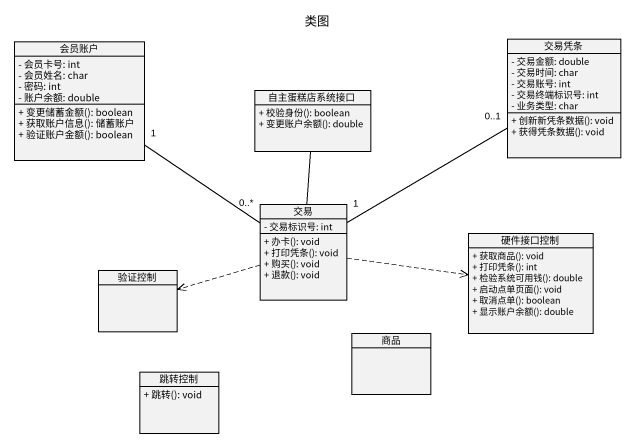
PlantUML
@startuml
title 类图
hide circle
hide empty members
skinparam classAttributeIconSize 0
class 会员账户 {
  - 会员卡号: int
  - 会员姓名: char
  - 密码: int
  - 账户余额: double
  + 变更储蓄金额(): boolean
  + 获取账户信息(): 储蓄账户
  + 验证账户金额(): boolean
}
class 交易凭条 {
  - 交易金额: double
  - 交易时间: char
  - 交易账号: int
  - 交易终端标识号: int
  - 业务类型: char
  + 创新新凭条数据(): void
  + 获得凭条数据(): void
}
class 自主蛋糕店系统接口 {
  + 校验身份(): boolean
  + 变更账户余额(): double
}
class 交易 {
  - 交易标识号: int
  + 办卡(): void
  + 打印凭条(): void
  + 购买(): void
  + 退款(): void
}
class 硬件接口控制 {
  + 获取商品(): void
  + 打印凭条(): int
  + 检验系统可用钱(): double
  + 启动点单页面(): void
  + 取消点单(): boolean
  + 显示账户余额(): double
}
class 验证控制
class 商品
class 跳转控制 {
  + 跳转(): void
}
交易 "0..*" -up- "1" 会员账户
交易 "1" -right- "0..1" 交易凭条
交易 -up- 自主蛋糕店系统接口
交易 .right.> 硬件接口控制
交易 .left.> 验证控制
@enduml
